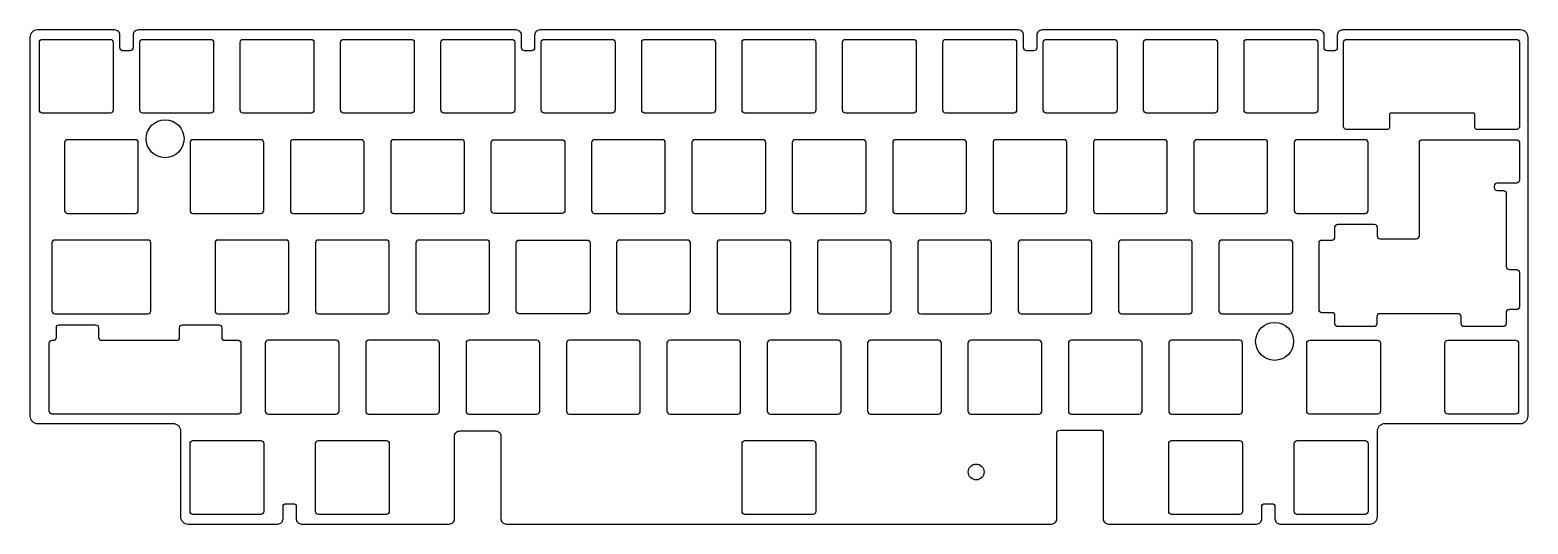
# Model space of a CAD drawing. Header units: millimetres. Extents: x 2 to 286, y -125 to -31.
import ezdxf

# ---------------------------------------------------------------- set-up
doc = ezdxf.new("R2010")
doc.units = ezdxf.units.MM
doc.layers.get('0').update_dxf_attribs({"linetype": 'CONTINUOUS'})

msp = doc.modelspace()

# ---------------------------------------------------------------- linework, layer by layer
for points in [[(285.93, -104.54), (285.93, -32.62, 0.414214), (284.53, -31.22), (250.73, -31.22, 0.414214), (249.73, -32.22), (249.73, -34.62, -0.414214), (249.18, -35.17), (247.78, -35.17, -0.414214), (247.23, -34.62), (247.23, -32.22, 0.414214), (246.23, -31.22), (193.71, -31.22, 0.414214), (192.71, -32.22), (192.71, -34.62, -0.414214), (192.16, -35.17), (190.76, -35.17, -0.414214), (190.21, -34.62), (190.21, -32.22, 0.414214), (189.21, -31.22), (98.41, -31.22, 0.414214), (97.41, -32.22), (97.41, -34.62, -0.414214), (96.86, -35.17), (95.46, -35.17, -0.414214), (94.91, -34.62), (94.91, -32.22, 0.414214), (93.91, -31.22), (22.21, -31.22, 0.414214), (21.21, -32.22), (21.21, -34.62, -0.414214), (20.66, -35.17), (19.26, -35.17, -0.414214), (18.71, -34.62), (18.71, -32.22, 0.414214), (17.71, -31.22), (3.04, -31.22, 0.414214), (1.64, -32.62), (1.64, -104.54, 0.414214), (3.04, -105.94), (28.81, -105.94, -0.414214), (30.21, -107.34), (30.21, -123.63, 0.414214), (31.61, -125.03), (48.67, -125.03, 0.414214), (49.67, -124.03), (49.67, -121.73, -0.414214), (50.22, -121.18), (51.62, -121.18, -0.414214), (52.17, -121.73), (52.17, -124.03, 0.414214), (53.17, -125.03), (81.21, -125.03, 0.414214), (82.21, -124.03), (82.21, -108.35, -0.414214), (83.21, -107.35), (90.01, -107.35, -0.414214), (91.01, -108.35), (91.01, -124.03, 0.414214), (92.01, -125.03), (195.51, -125.03, 0.414214), (196.51, -124.03), (196.51, -107.75, -0.414214), (197.06, -107.2), (204.81, -107.2, -0.414214), (205.31, -107.7), (205.31, -124.03, 0.414214), (206.31, -125.03), (234.4, -125.03, 0.414214), (235.4, -124.03), (235.4, -121.73, -0.414214), (235.95, -121.18), (237.35, -121.18, -0.414214), (237.9, -121.73), (237.9, -124.03, 0.414214), (238.9, -125.03), (255.95, -125.03, 0.414214), (257.35, -123.63), (257.35, -107.34, -0.414214), (258.75, -105.94), (284.53, -105.94, 0.414214)], [(3.98, -33), (16.88, -33, -0.414214), (17.43, -33.55), (17.43, -46.45, -0.414214), (16.88, -47), (3.98, -47, -0.414214), (3.43, -46.45), (3.43, -33.55, -0.414214)], [(36.48, -33.55), (36.48, -46.45, -0.414214), (35.93, -47), (23.03, -47, -0.414214), (22.48, -46.45), (22.48, -33.55, -0.414214), (23.03, -33), (35.93, -33, -0.414214)], [(55.53, -33.55), (55.53, -46.45, -0.414214), (54.98, -47), (42.08, -47, -0.414214), (41.53, -46.45), (41.53, -33.55, -0.414214), (42.08, -33), (54.98, -33, -0.414214)], [(74.58, -33.55), (74.58, -46.45, -0.414214), (74.03, -47), (61.13, -47, -0.414214), (60.58, -46.45), (60.58, -33.55, -0.414214), (61.13, -33), (74.03, -33, -0.414214)], [(79.63, -46.45), (79.63, -33.55, -0.414214), (80.18, -33), (93.08, -33, -0.414214), (93.63, -33.55), (93.63, -46.45, -0.414214), (93.08, -47), (80.18, -47, -0.414214)], [(98.68, -46.45), (98.68, -33.55, -0.414214), (99.23, -33), (112.13, -33, -0.414214), (112.68, -33.55), (112.68, -46.45, -0.414214), (112.13, -47), (99.23, -47, -0.414214)], [(117.73, -46.45), (117.73, -33.55, -0.414214), (118.28, -33), (131.18, -33, -0.414214), (131.73, -33.55), (131.73, -46.45, -0.414214), (131.18, -47), (118.28, -47, -0.414214)], [(136.78, -46.45), (136.78, -33.55, -0.414214), (137.33, -33), (150.23, -33, -0.414214), (150.78, -33.55), (150.78, -46.45, -0.414214), (150.23, -47), (137.33, -47, -0.414214)], [(155.83, -46.45), (155.83, -33.55, -0.414214), (156.38, -33), (169.28, -33, -0.414214), (169.83, -33.55), (169.83, -46.45, -0.414214), (169.28, -47), (156.38, -47, -0.414214)], [(174.88, -46.45), (174.88, -33.55, -0.414214), (175.43, -33), (188.33, -33, -0.414214), (188.88, -33.55), (188.88, -46.45, -0.414214), (188.33, -47), (175.43, -47, -0.414214)], [(193.93, -46.45), (193.93, -33.55, -0.414214), (194.48, -33), (207.38, -33, -0.414214), (207.93, -33.55), (207.93, -46.45, -0.414214), (207.38, -47), (194.48, -47, -0.414214)], [(212.98, -46.45), (212.98, -33.55, -0.414214), (213.53, -33), (226.43, -33, -0.414214), (226.98, -33.55), (226.98, -46.45, -0.414214), (226.43, -47), (213.53, -47, -0.414214)], [(232.03, -46.45), (232.03, -33.55, -0.414214), (232.58, -33), (245.48, -33, -0.414214), (246.03, -33.55), (246.03, -46.45, -0.414214), (245.48, -47), (232.58, -47, -0.414214)], [(251.48, -33), (283.73, -33, -0.414214), (284.28, -33.55), (284.28, -49.59, -0.414214), (283.78, -50.09), (276.16, -50.09, -0.414214), (275.86, -49.79), (275.86, -47.3, 0.414214), (275.56, -47), (270.64, -47), (264.53, -47), (259.91, -47, 0.414214), (259.61, -47.3), (259.61, -49.79, -0.414214), (259.31, -50.09), (251.43, -50.09, -0.414214), (250.93, -49.59), (250.93, -33.55, -0.414214)], [(8.75, -52.05, 0.414214), (8.2, -52.6), (8.2, -65.5, 0.414214), (8.75, -66.05), (21.65, -66.05, 0.414214), (22.2, -65.5), (22.2, -52.6, 0.414214), (21.65, -52.05)], [(32.56, -52.05, 0.414214), (32.01, -52.6), (32.01, -65.5, 0.414214), (32.56, -66.05), (45.46, -66.05, 0.414214), (46.01, -65.5), (46.01, -52.6, 0.414214), (45.46, -52.05)], [(64.51, -66.05, 0.414214), (65.06, -65.5), (65.06, -52.6, 0.414214), (64.51, -52.05), (51.61, -52.05, 0.414214), (51.06, -52.6), (51.06, -65.5, 0.414214), (51.61, -66.05)], [(70.66, -52.05, 0.414214), (70.11, -52.6), (70.11, -65.5, 0.414214), (70.66, -66.05), (83.56, -66.05, 0.414214), (84.11, -65.5), (84.11, -52.6, 0.414214), (83.56, -52.05)], [(89.71, -52.05), (102.61, -52.05, -0.414214), (103.16, -52.6), (103.16, -65.5, -0.414214), (102.61, -66.05), (89.71, -66.05, -0.414214), (89.16, -65.5), (89.16, -52.6, -0.414214)], [(121.66, -66.05, 0.414214), (122.21, -65.5), (122.21, -52.6, 0.414214), (121.66, -52.05), (108.76, -52.05, 0.414214), (108.21, -52.6), (108.21, -65.5, 0.414214), (108.76, -66.05)], [(127.81, -52.05, 0.414214), (127.26, -52.6), (127.26, -65.5, 0.414214), (127.81, -66.05), (140.71, -66.05, 0.414214), (141.26, -65.5), (141.26, -52.6, 0.414214), (140.71, -52.05)], [(146.86, -52.05, 0.414214), (146.31, -52.6), (146.31, -65.5, 0.414214), (146.86, -66.05), (159.76, -66.05, 0.414214), (160.31, -65.5), (160.31, -52.6, 0.414214), (159.76, -52.05)], [(165.91, -52.05, 0.414214), (165.36, -52.6), (165.36, -65.5, 0.414214), (165.91, -66.05), (178.81, -66.05, 0.414214), (179.36, -65.5), (179.36, -52.6, 0.414214), (178.81, -52.05)], [(197.86, -66.05, 0.414214), (198.41, -65.5), (198.41, -52.6, 0.414214), (197.86, -52.05), (184.96, -52.05, 0.414214), (184.41, -52.6), (184.41, -65.5, 0.414214), (184.96, -66.05)], [(216.91, -66.05, 0.414214), (217.46, -65.5), (217.46, -52.6, 0.414214), (216.91, -52.05), (204.01, -52.05, 0.414214), (203.46, -52.6), (203.46, -65.5, 0.414214), (204.01, -66.05)], [(223.06, -52.05, 0.414214), (222.51, -52.6), (222.51, -65.5, 0.414214), (223.06, -66.05), (235.96, -66.05, 0.414214), (236.51, -65.5), (236.51, -52.6, 0.414214), (235.96, -52.05)], [(255.01, -66.05, 0.414214), (255.56, -65.5), (255.56, -52.6, 0.414214), (255.01, -52.05), (242.11, -52.05, 0.414214), (241.56, -52.6), (241.56, -65.5, 0.414214), (242.11, -66.05)], [(282.3, -84.31, 0.414214), (281.75, -84.86), (281.75, -87, -0.414214), (281.2, -87.55), (273.78, -87.55, -0.414214), (273.23, -87), (273.23, -85.65, 0.414214), (272.68, -85.1), (257.78, -85.1, 0.414214), (257.23, -85.65), (257.23, -87, -0.414214), (256.68, -87.55), (249.84, -87.55, -0.414214), (249.29, -87), (249.29, -85.45, 0.414214), (248.74, -84.9), (246.82, -84.9, -0.414214), (246.27, -84.35), (246.27, -71.65, -0.414214), (246.82, -71.1), (248.74, -71.1, 0.414214), (249.29, -70.55), (249.29, -68.67, -0.414214), (249.84, -68.12), (256.74, -68.12, -0.414214), (257.29, -68.67), (257.29, -70.3, 0.414214), (257.84, -70.85), (264.77, -70.85, 0.414214), (265.32, -70.3), (265.32, -52.6, -0.414214), (265.87, -52.05), (283.73, -52.05, -0.414214), (284.28, -52.6), (284.28, -59.75, -0.414214), (283.73, -60.3), (280.05, -60.3, 0.414214), (279.5, -60.85), (279.5, -61.15, 0.414214), (280.05, -61.7), (281.25, -61.7, -0.414214), (281.8, -62.25), (281.8, -76.16, 0.414214), (282.35, -76.71), (283.73, -76.71, -0.414214), (284.28, -77.26), (284.28, -83.76, -0.414214), (283.73, -84.31)], [(24.03, -85.1, 0.414214), (24.58, -84.55), (24.58, -71.65, 0.414214), (24.03, -71.1), (6.37, -71.1, 0.414214), (5.82, -71.65), (5.82, -84.55, 0.414214), (6.37, -85.1)], [(37.32, -71.1, 0.414214), (36.77, -71.65), (36.77, -84.55, 0.414214), (37.32, -85.1), (50.22, -85.1, 0.414214), (50.77, -84.55), (50.77, -71.65, 0.414214), (50.22, -71.1)], [(69.27, -85.1, 0.414214), (69.82, -84.55), (69.82, -71.65, 0.414214), (69.27, -71.1), (56.37, -71.1, 0.414214), (55.82, -71.65), (55.82, -84.55, 0.414214), (56.37, -85.1)], [(75.42, -71.1, 0.414214), (74.87, -71.65), (74.87, -84.55, 0.414214), (75.42, -85.1), (88.32, -85.1, 0.414214), (88.87, -84.55), (88.87, -71.65, 0.414214), (88.32, -71.1)], [(94.47, -71.1), (107.37, -71.1, -0.414214), (107.92, -71.65), (107.92, -84.55, -0.414214), (107.37, -85.1), (94.47, -85.1, -0.414214), (93.92, -84.55), (93.92, -71.65, -0.414214)], [(126.42, -85.1, 0.414214), (126.97, -84.55), (126.97, -71.65, 0.414214), (126.42, -71.1), (113.52, -71.1, 0.414214), (112.97, -71.65), (112.97, -84.55, 0.414214), (113.52, -85.1)], [(132.57, -71.1, 0.414214), (132.02, -71.65), (132.02, -84.55, 0.414214), (132.57, -85.1), (145.47, -85.1, 0.414214), (146.02, -84.55), (146.02, -71.65, 0.414214), (145.47, -71.1)], [(151.62, -71.1, 0.414214), (151.07, -71.65), (151.07, -84.55, 0.414214), (151.62, -85.1), (164.52, -85.1, 0.414214), (165.07, -84.55), (165.07, -71.65, 0.414214), (164.52, -71.1)], [(170.67, -71.1, 0.414214), (170.12, -71.65), (170.12, -84.55, 0.414214), (170.67, -85.1), (183.57, -85.1, 0.414214), (184.12, -84.55), (184.12, -71.65, 0.414214), (183.57, -71.1)], [(189.72, -71.1, 0.414214), (189.17, -71.65), (189.17, -84.55, 0.414214), (189.72, -85.1), (202.62, -85.1, 0.414214), (203.17, -84.55), (203.17, -71.65, 0.414214), (202.62, -71.1)], [(221.67, -85.1, 0.414214), (222.22, -84.55), (222.22, -71.65, 0.414214), (221.67, -71.1), (208.77, -71.1, 0.414214), (208.22, -71.65), (208.22, -84.55, 0.414214), (208.77, -85.1)], [(227.82, -71.1, 0.414214), (227.27, -71.65), (227.27, -84.55, 0.414214), (227.82, -85.1), (240.72, -85.1, 0.414214), (241.27, -84.55), (241.27, -71.65, 0.414214), (240.72, -71.1)], [(41.13, -104.15), (5.85, -104.15, -0.414214), (5.3, -103.6), (5.3, -90.7, -0.414214), (5.85, -90.15), (6.1, -90.15, 0.414214), (6.65, -89.6), (6.65, -87.75, -0.414214), (7.2, -87.2), (14.1, -87.2, -0.414214), (14.65, -87.75), (14.65, -89.6, 0.414214), (15.2, -90.15), (29.48, -90.15, 0.414214), (30.03, -89.6), (30.03, -87.75, -0.414214), (30.58, -87.2), (37.48, -87.2, -0.414214), (38.03, -87.75), (38.03, -89.6, 0.414214), (38.58, -90.15), (41.13, -90.15, -0.414214), (41.68, -90.7), (41.68, -103.6, -0.414214)], [(46.3, -103.6, 0.414214), (46.85, -104.15), (59.75, -104.15, 0.414214), (60.3, -103.6), (60.3, -90.7, 0.414214), (59.75, -90.15), (46.85, -90.15, 0.414214), (46.3, -90.7)], [(79.35, -90.7, 0.414214), (78.8, -90.15), (65.9, -90.15, 0.414214), (65.35, -90.7), (65.35, -103.6, 0.414214), (65.9, -104.15), (78.8, -104.15, 0.414214), (79.35, -103.6)], [(97.85, -104.15, 0.414214), (98.4, -103.6), (98.4, -90.7, 0.414214), (97.85, -90.15), (84.95, -90.15, 0.414214), (84.4, -90.7), (84.4, -103.6, 0.414214), (84.95, -104.15)], [(104, -90.15, 0.414214), (103.45, -90.7), (103.45, -103.6, 0.414214), (104, -104.15), (116.9, -104.15, 0.414214), (117.45, -103.6), (117.45, -90.7, 0.414214), (116.9, -90.15)], [(123.05, -90.15, 0.414214), (122.5, -90.7), (122.5, -103.6, 0.414214), (123.05, -104.15), (135.95, -104.15, 0.414214), (136.5, -103.6), (136.5, -90.7, 0.414214), (135.95, -90.15)], [(155, -104.15, 0.414214), (155.55, -103.6), (155.55, -90.7, 0.414214), (155, -90.15), (142.1, -90.15, 0.414214), (141.55, -90.7), (141.55, -103.6, 0.414214), (142.1, -104.15)], [(161.15, -90.15, 0.414214), (160.6, -90.7), (160.6, -103.6, 0.414214), (161.15, -104.15), (174.05, -104.15, 0.414214), (174.6, -103.6), (174.6, -90.7, 0.414214), (174.05, -90.15)], [(193.1, -104.15, 0.414214), (193.65, -103.6), (193.65, -90.7, 0.414214), (193.1, -90.15), (180.2, -90.15, 0.414214), (179.65, -90.7), (179.65, -103.6, 0.414214), (180.2, -104.15)], [(212.15, -104.15, 0.414214), (212.7, -103.6), (212.7, -90.7, 0.414214), (212.15, -90.15), (199.25, -90.15, 0.414214), (198.7, -90.7), (198.7, -103.6, 0.414214), (199.25, -104.15)], [(218.3, -90.15, 0.414214), (217.75, -90.7), (217.75, -103.6, 0.414214), (218.3, -104.15), (231.2, -104.15, 0.414214), (231.75, -103.6), (231.75, -90.7, 0.414214), (231.2, -90.15)], [(244.49, -90.15), (257.39, -90.15, -0.414214), (257.94, -90.7), (257.94, -103.6, -0.414214), (257.39, -104.15), (244.49, -104.15, -0.414214), (243.94, -103.6), (243.94, -90.7, -0.414214)], [(270.68, -90.15), (283.58, -90.15, -0.414214), (284.13, -90.7), (284.13, -103.6, -0.414214), (283.58, -104.15), (270.68, -104.15, -0.414214), (270.13, -103.6), (270.13, -90.7, -0.414214)], [(32.56, -109.2), (45.46, -109.2, -0.414214), (46.01, -109.75), (46.01, -122.65, -0.414214), (45.46, -123.2), (32.56, -123.2, -0.414214), (32.01, -122.65), (32.01, -109.75, -0.414214)], [(56.37, -109.2), (69.27, -109.2, -0.414214), (69.82, -109.75), (69.82, -122.65, -0.414214), (69.27, -123.2), (56.37, -123.2, -0.414214), (55.82, -122.65), (55.82, -109.75, -0.414214)], [(150.78, -109.75), (150.78, -122.65, -0.414214), (150.23, -123.2), (137.33, -123.2, -0.414214), (136.78, -122.65), (136.78, -109.75, -0.414214), (137.33, -109.2), (150.23, -109.2, -0.414214)], [(218.3, -109.2), (231.2, -109.2, -0.414214), (231.75, -109.75), (231.75, -122.65, -0.414214), (231.2, -123.2), (218.3, -123.2, -0.414214), (217.75, -122.65), (217.75, -109.75, -0.414214)], [(242.11, -109.2), (255.01, -109.2, -0.414214), (255.56, -109.75), (255.56, -122.65, -0.414214), (255.01, -123.2), (242.11, -123.2, -0.414214), (241.56, -122.65), (241.56, -109.75, -0.414214)]]:
    msp.add_lwpolyline(points, format="xyb", close=True)
for centre, radius in [((27.28, -51.87), 3.6), ((237.84, -90.35), 3.6), ((181.21, -115.14), 1.5)]:
    msp.add_circle(centre, radius)

doc.saveas('drawing.dxf')
